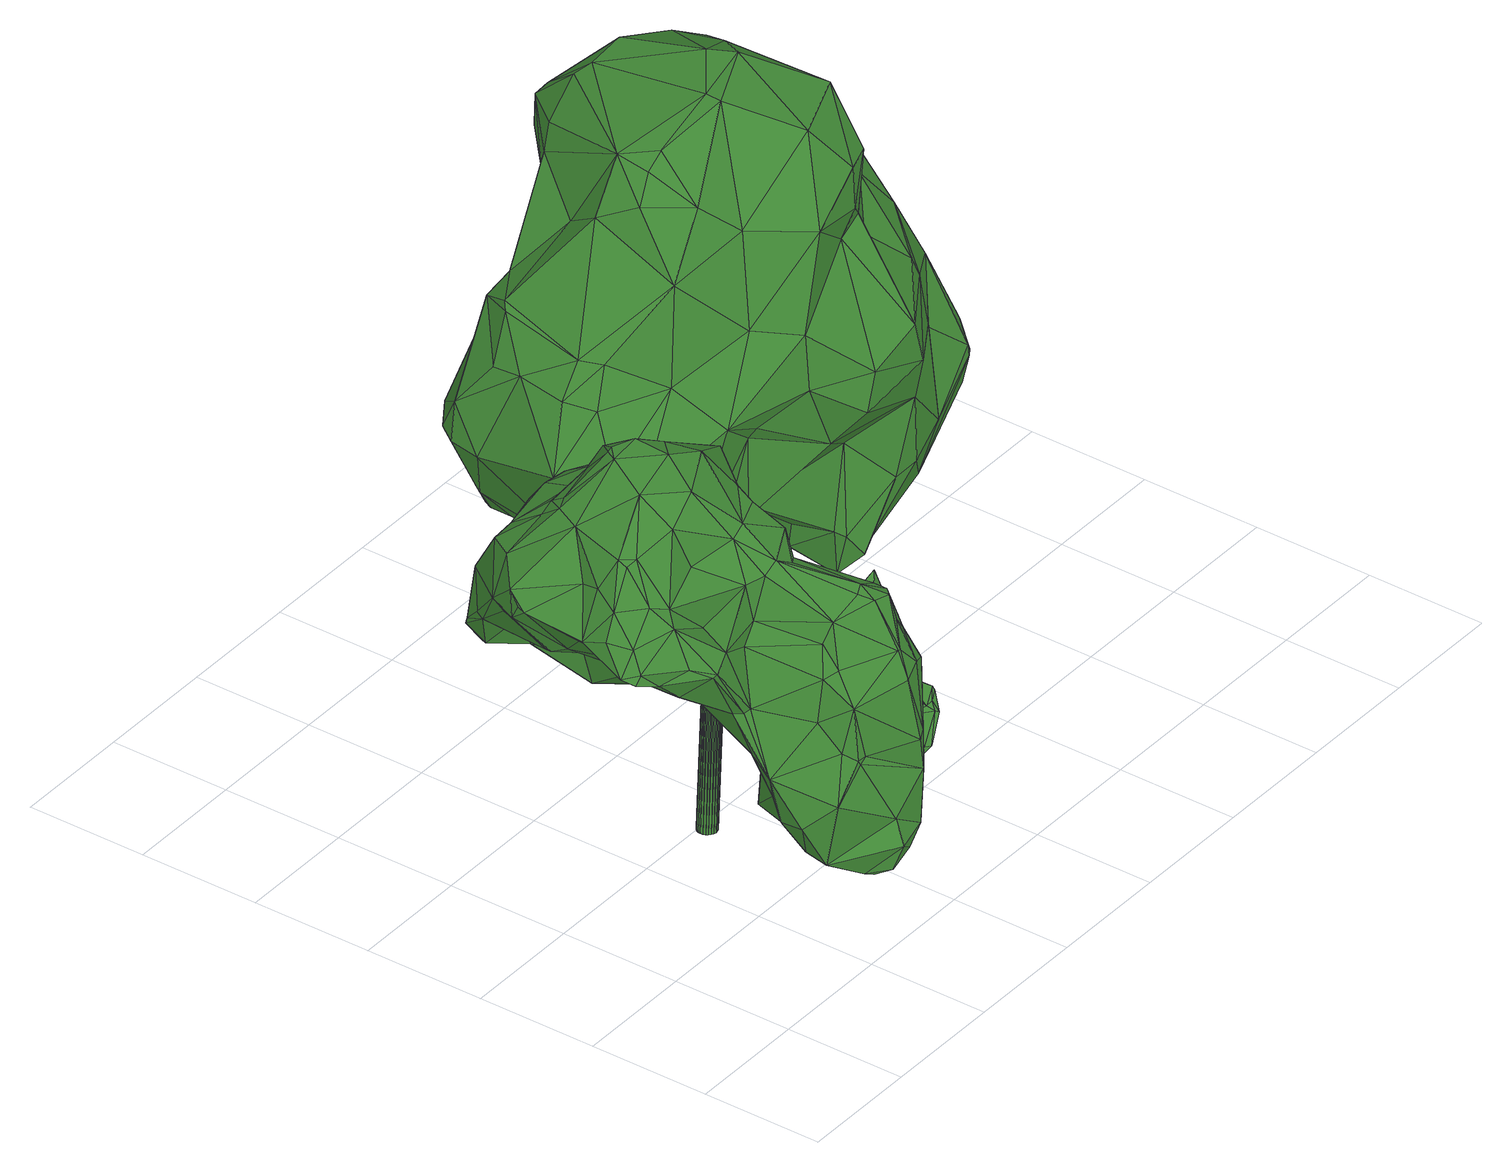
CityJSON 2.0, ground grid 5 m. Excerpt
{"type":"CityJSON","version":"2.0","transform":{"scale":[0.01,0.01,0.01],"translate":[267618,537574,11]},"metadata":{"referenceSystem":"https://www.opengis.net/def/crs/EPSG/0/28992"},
"CityObjects":{
"tree1":{"type":"SolitaryVegetationObject","attributes":{"gtid":200,"crown_width_m":13.16,"crown_median_z":21.89,"crown_r50_m":0.404,"crown_porosity":0.879,"trunk_H_m":8.97,"trunk_DBH_m":0.791,"trunk_radius_m":0.396,"trunk_base_height_m":12.92,"original_gtid":"200"},"geometry":[{"type":"Solid","lod":"3","boundaries":[[[[0,1,2]],[[3,4,5]],[[6,7,8]],[[9,10,2]],[[11,12,13]],[[14,15,16]],[[17,18,19]],[[20,10,9]],[[21,22,23]],[[24,25,26]],[[22,27,28]],[[29,30,31]],[[32,8,7]],[[33,34,9]],[[24,35,25]],[[9,2,1]],[[36,37,32]],[[38,39,40]],[[35,33,41]],[[42,40,43]],[[44,45,46]],[[47,48,49]],[[23,22,50]],[[19,51,52]],[[53,54,55]],[[56,57,58]],[[59,60,61]],[[33,35,24]],[[62,63,64]],[[43,40,39]],[[1,33,9]],[[41,33,1]],[[65,66,26]],[[67,68,69]],[[53,70,71]],[[53,71,72]],[[24,34,33]],[[73,74,75]],[[76,30,77]],[[78,79,80]],[[17,81,18]],[[42,82,40]],[[83,84,85]],[[9,34,20]],[[86,87,88]],[[89,20,90]],[[89,90,91]],[[92,93,94]],[[2,10,89]],[[61,95,59]],[[96,22,6]],[[76,97,98]],[[77,97,76]],[[99,100,12]],[[31,101,102]],[[103,96,104]],[[105,93,101]],[[90,106,107]],[[108,37,58]],[[91,107,109]],[[91,109,2]],[[20,89,10]],[[110,111,112]],[[113,114,81]],[[115,116,117]],[[118,119,70]],[[120,64,121]],[[122,123,16]],[[124,125,126]],[[110,127,111]],[[51,112,128]],[[129,62,130]],[[131,79,132]],[[133,134,135]],[[132,136,131]],[[19,72,137]],[[138,62,64]],[[139,46,87]],[[2,109,140]],[[141,26,142]],[[58,37,36]],[[143,37,108]],[[144,109,107]],[[108,58,57]],[[22,28,50]],[[34,66,38]],[[83,145,84]],[[2,140,0]],[[0,140,146]],[[147,148,149]],[[150,151,152]],[[35,84,145]],[[70,119,121]],[[26,145,153]],[[0,154,1]],[[137,72,155]],[[156,28,157]],[[158,159,104]],[[160,115,161]],[[160,125,115]],[[162,163,159]],[[162,159,164]],[[165,46,139]],[[89,91,2]],[[166,88,167]],[[154,0,168]],[[113,112,51]],[[21,23,144]],[[41,1,154]],[[144,23,109]],[[121,169,70]],[[28,170,50]],[[112,113,110]],[[7,22,21]],[[171,47,150]],[[140,23,50]],[[109,23,140]],[[28,172,170]],[[7,6,22]],[[19,52,72]],[[4,173,93]],[[174,146,175]],[[165,155,46]],[[176,177,178]],[[7,179,32]],[[101,93,180]],[[96,8,37]],[[6,8,96]],[[181,71,70]],[[29,31,182]],[[69,183,184]],[[136,167,185]],[[131,136,185]],[[184,183,119]],[[184,119,118]],[[186,99,187]],[[188,189,190]],[[191,102,192]],[[69,184,12]],[[99,12,184]],[[193,194,195]],[[72,54,53]],[[132,79,78]],[[18,81,114]],[[75,117,196]],[[196,73,75]],[[168,0,174]],[[81,127,110]],[[184,118,197]],[[113,18,114]],[[164,191,198]],[[146,174,0]],[[79,175,146]],[[199,128,111]],[[200,201,202]],[[120,203,204]],[[199,73,196]],[[205,172,78]],[[154,129,41]],[[206,178,204]],[[103,157,28]],[[207,74,134]],[[151,150,208]],[[208,150,209]],[[185,210,16]],[[211,210,185]],[[83,201,200]],[[150,49,209]],[[108,158,143]],[[133,212,134]],[[206,204,203]],[[150,207,213]],[[46,155,214]],[[46,214,44]],[[150,5,171]],[[92,171,5]],[[133,17,19]],[[133,215,212]],[[215,133,137]],[[19,137,133]],[[160,126,125]],[[143,104,96]],[[133,135,17]],[[120,138,64]],[[102,191,164]],[[81,110,113]],[[112,111,128]],[[17,135,134]],[[37,8,32]],[[208,216,171]],[[117,75,115]],[[103,104,159]],[[50,172,205]],[[56,58,36]],[[36,217,56]],[[75,74,207]],[[137,155,215]],[[80,205,78]],[[11,176,67]],[[11,67,12]],[[73,218,74]],[[19,18,51]],[[113,51,18]],[[186,128,199]],[[174,219,15]],[[220,221,200]],[[11,221,220]],[[222,223,224]],[[225,226,227]],[[43,95,228]],[[59,95,43]],[[229,141,230]],[[153,225,231]],[[37,143,96]],[[4,139,198]],[[216,221,11]],[[100,99,232]],[[186,232,99]],[[233,81,17]],[[126,160,152]],[[126,147,124]],[[231,225,227]],[[233,73,127]],[[233,127,81]],[[45,87,46]],[[199,127,73]],[[111,127,199]],[[163,157,159]],[[131,16,219]],[[57,158,108]],[[158,104,143]],[[101,188,190]],[[204,138,120]],[[122,16,210]],[[234,152,160]],[[116,125,209]],[[224,235,231]],[[222,124,147]],[[155,181,236]],[[75,161,115]],[[4,165,139]],[[225,237,226]],[[205,140,50]],[[235,147,149]],[[238,235,149]],[[238,94,239]],[[239,94,105]],[[189,240,230]],[[148,241,151]],[[64,169,121]],[[121,242,120]],[[243,29,244]],[[160,161,234]],[[43,228,42]],[[158,182,31]],[[158,31,164]],[[49,48,13]],[[30,95,77]],[[125,116,115]],[[154,245,129]],[[62,129,245]],[[56,217,243]],[[246,67,176]],[[238,247,235]],[[235,247,142]],[[150,152,207]],[[216,48,47]],[[72,71,155]],[[248,31,30]],[[122,236,123]],[[216,47,171]],[[249,86,166]],[[250,204,251]],[[204,178,251]],[[153,237,225]],[[136,252,167]],[[162,198,139]],[[162,139,87]],[[50,170,172]],[[190,189,239]],[[189,230,239]],[[41,84,35]],[[166,86,88]],[[205,80,140]],[[140,80,146]],[[122,214,236]],[[60,253,61]],[[76,61,253]],[[214,155,236]],[[254,181,70]],[[214,122,44]],[[134,212,213]],[[43,255,59]],[[90,20,256]],[[34,256,20]],[[147,241,148]],[[233,218,73]],[[233,17,218]],[[128,52,51]],[[197,52,128]],[[257,226,237]],[[79,146,80]],[[29,243,30]],[[224,223,235]],[[78,172,258]],[[152,151,241]],[[234,207,152]],[[259,242,183]],[[206,68,246]],[[204,62,138]],[[130,62,250]],[[131,219,79]],[[175,79,219]],[[259,203,242]],[[75,234,161]],[[213,207,134]],[[31,102,164]],[[132,78,136]],[[158,57,182]],[[216,124,222]],[[69,68,183]],[[24,66,34]],[[220,177,11]],[[239,247,238]],[[142,247,230]],[[230,247,239]],[[38,255,39]],[[66,255,38]],[[260,64,63]],[[260,63,261]],[[222,227,257]],[[245,63,62]],[[257,237,200]],[[128,186,187]],[[92,5,4]],[[182,57,244]],[[246,176,206]],[[206,176,178]],[[177,176,11]],[[193,195,117]],[[254,262,236]],[[123,236,262]],[[231,235,142]],[[74,263,134]],[[141,65,26]],[[26,66,24]],[[249,252,78]],[[129,130,85]],[[7,264,179]],[[129,85,84]],[[98,61,76]],[[243,244,56]],[[217,36,32]],[[14,123,261]],[[29,182,244]],[[244,57,56]],[[47,49,150]],[[258,156,249]],[[265,261,245]],[[265,245,168]],[[59,266,60]],[[120,242,203]],[[83,85,130]],[[126,241,147]],[[136,78,252]],[[166,252,249]],[[249,78,258]],[[156,86,249]],[[156,162,86]],[[202,251,267]],[[165,4,3]],[[44,122,210]],[[252,166,167]],[[116,49,193]],[[32,179,217]],[[41,129,84]],[[193,49,13]],[[268,254,169]],[[268,169,64]],[[83,130,201]],[[25,35,145]],[[26,25,145]],[[237,83,200]],[[237,145,83]],[[100,194,13]],[[269,217,179]],[[153,145,237]],[[142,26,153]],[[142,153,231]],[[254,236,181]],[[65,255,66]],[[70,169,254]],[[12,67,69]],[[193,117,116]],[[75,207,234]],[[213,5,150]],[[243,217,269]],[[193,13,194]],[[213,3,5]],[[268,262,254]],[[232,194,100]],[[164,159,158]],[[181,155,71]],[[70,55,118]],[[53,55,70]],[[250,251,130]],[[200,202,220]],[[255,266,59]],[[151,208,148]],[[91,90,107]],[[157,163,156]],[[216,11,48]],[[186,199,232]],[[77,98,97]],[[156,172,28]],[[255,65,266]],[[229,266,65]],[[171,148,208]],[[92,148,171]],[[82,106,256]],[[124,209,125]],[[209,124,216]],[[216,208,209]],[[264,269,179]],[[265,15,261]],[[14,261,15]],[[168,245,154]],[[258,172,156]],[[103,159,157]],[[162,156,163]],[[101,180,102]],[[152,241,126]],[[61,98,77]],[[95,61,77]],[[229,230,240]],[[269,228,95]],[[142,230,141]],[[105,101,190]],[[190,239,105]],[[3,212,165]],[[31,270,101]],[[271,189,188]],[[28,27,103]],[[96,103,27]],[[30,76,271]],[[264,42,228]],[[228,272,264]],[[209,49,116]],[[165,212,155]],[[155,212,215]],[[3,213,212]],[[118,55,197]],[[54,197,55]],[[128,187,197]],[[99,184,187]],[[197,187,184]],[[4,192,173]],[[191,4,198]],[[267,178,177]],[[227,224,231]],[[222,224,227]],[[200,221,257]],[[229,65,141]],[[271,273,248]],[[253,240,189]],[[21,274,7]],[[13,48,11]],[[101,270,188]],[[273,270,31]],[[273,188,270]],[[30,271,248]],[[42,264,274]],[[149,94,238]],[[202,201,251]],[[222,221,216]],[[257,221,222]],[[274,107,106]],[[274,106,82]],[[148,94,149]],[[30,269,95]],[[243,269,30]],[[107,274,144]],[[21,144,274]],[[272,269,264]],[[228,269,272]],[[67,246,68]],[[12,100,13]],[[42,274,82]],[[96,27,22]],[[195,194,232]],[[196,117,195]],[[196,195,199]],[[267,251,178]],[[201,130,251]],[[204,250,62]],[[4,191,192]],[[180,192,102]],[[180,173,192]],[[203,259,206]],[[268,260,262]],[[123,262,260]],[[64,260,268]],[[123,260,261]],[[40,256,38]],[[34,38,256]],[[134,263,17]],[[94,93,105]],[[7,274,264]],[[253,60,240]],[[266,240,60]],[[248,273,31]],[[188,273,271]],[[271,253,189]],[[271,76,253]],[[257,227,226]],[[82,256,40]],[[39,255,43]],[[17,263,218]],[[74,218,263]],[[229,240,266]],[[261,63,245]],[[148,92,94]],[[202,267,220]],[[220,267,177]],[[199,195,232]],[[86,162,87]],[[162,164,198]],[[68,206,259]],[[173,180,93]],[[168,15,265]],[[14,16,123]],[[174,15,168]],[[4,93,92]],[[174,175,219]],[[16,15,219]],[[183,68,259]],[[119,242,121]],[[119,183,242]],[[52,197,54]],[[52,54,72]],[[147,223,222]],[[235,223,147]],[[44,211,45]],[[167,88,211]],[[45,211,88]],[[87,45,88]],[[167,211,185]],[[185,16,131]],[[44,210,211]],[[90,256,106]],[[275,276,277]],[[275,277,278]],[[278,277,279]],[[278,279,280]],[[277,276,281]],[[277,281,279]],[[279,281,282]],[[279,282,280]],[[281,276,283]],[[281,283,282]],[[282,283,284]],[[282,284,280]],[[283,276,285]],[[283,285,284]],[[284,285,286]],[[284,286,280]],[[285,276,287]],[[285,287,286]],[[286,287,288]],[[286,288,280]],[[287,276,289]],[[287,289,288]],[[288,289,290]],[[288,290,280]],[[289,276,291]],[[289,291,290]],[[290,291,292]],[[290,292,280]],[[291,276,293]],[[291,293,292]],[[292,293,294]],[[292,294,280]],[[293,276,295]],[[293,295,294]],[[294,295,296]],[[294,296,280]],[[295,276,297]],[[295,297,296]],[[296,297,298]],[[296,298,280]],[[297,276,299]],[[297,299,298]],[[298,299,300]],[[298,300,280]],[[299,276,301]],[[299,301,300]],[[300,301,302]],[[300,302,280]],[[301,276,303]],[[301,303,302]],[[302,303,304]],[[302,304,280]],[[303,276,305]],[[303,305,304]],[[304,305,306]],[[304,306,280]],[[305,276,307]],[[305,307,306]],[[306,307,308]],[[306,308,280]],[[307,276,309]],[[307,309,308]],[[308,309,310]],[[308,310,280]],[[309,276,311]],[[309,311,310]],[[310,311,312]],[[310,312,280]],[[311,276,313]],[[311,313,312]],[[312,313,314]],[[312,314,280]],[[313,276,315]],[[313,315,314]],[[314,315,316]],[[314,316,280]],[[315,276,317]],[[315,317,316]],[[316,317,318]],[[316,318,280]],[[317,276,319]],[[317,319,318]],[[318,319,320]],[[318,320,280]],[[319,276,321]],[[319,321,320]],[[320,321,322]],[[320,322,280]],[[321,276,323]],[[321,323,322]],[[322,323,324]],[[322,324,280]],[[323,276,275]],[[323,275,324]],[[324,275,278]],[[324,278,280]]]]}]},
"tree2":{"type":"SolitaryVegetationObject","attributes":{"gtid":430,"crown_width_m":6.05,"crown_median_z":15.84,"crown_r50_m":0.292,"crown_porosity":0.913,"trunk_H_m":3.84,"trunk_DBH_m":0.186,"trunk_radius_m":0.0929,"trunk_base_height_m":12,"original_gtid":"431"},"geometry":[{"type":"Solid","lod":"3","boundaries":[[[[325,326,327]],[[328,329,330]],[[331,332,333]],[[334,335,336]],[[337,338,339]],[[340,341,342]],[[343,344,345]],[[346,347,348]],[[349,339,350]],[[349,351,339]],[[352,353,354]],[[355,353,352]],[[356,357,358]],[[358,357,359]],[[327,360,361]],[[359,355,362]],[[352,362,355]],[[363,364,365]],[[349,366,365]],[[367,365,366]],[[354,353,340]],[[368,369,338]],[[325,327,361]],[[325,361,343]],[[359,362,370]],[[371,368,338]],[[372,373,374]],[[375,376,332]],[[371,338,337]],[[374,373,377]],[[370,378,358]],[[332,376,379]],[[333,377,380]],[[358,359,370]],[[344,343,361]],[[375,381,382]],[[383,384,363]],[[385,386,387]],[[388,389,326]],[[332,331,381]],[[332,381,375]],[[390,391,392]],[[393,394,395]],[[393,396,394]],[[397,378,370]],[[398,395,394]],[[399,400,401]],[[402,401,400]],[[403,404,405]],[[406,407,382]],[[408,409,410]],[[411,412,413]],[[411,413,401]],[[414,415,416]],[[337,416,415]],[[417,398,399]],[[380,418,419]],[[382,381,406]],[[331,406,381]],[[396,420,421]],[[422,389,423]],[[358,378,397]],[[414,416,424]],[[392,425,414]],[[426,427,428]],[[331,333,419]],[[362,397,370]],[[429,430,431]],[[432,433,434]],[[394,435,398]],[[436,397,362]],[[357,341,355]],[[338,369,437]],[[438,394,439]],[[435,434,440]],[[344,361,427]],[[415,414,387]],[[414,390,392]],[[441,407,412]],[[442,439,394]],[[443,444,329]],[[439,409,438]],[[445,446,447]],[[394,396,442]],[[448,442,396]],[[416,404,424]],[[436,449,450]],[[432,451,452]],[[355,341,353]],[[449,384,453]],[[374,335,428]],[[454,455,341]],[[415,456,371]],[[337,415,371]],[[336,457,334]],[[451,458,452]],[[412,459,441]],[[449,363,384]],[[361,360,391]],[[460,461,462]],[[438,434,394]],[[400,463,402]],[[422,464,402]],[[392,391,360]],[[339,338,437]],[[368,371,447]],[[388,326,325]],[[359,357,355]],[[465,424,403]],[[466,437,369]],[[383,367,467]],[[366,467,367]],[[407,468,469]],[[407,469,412]],[[468,470,429]],[[454,357,356]],[[341,357,454]],[[356,471,454]],[[349,472,351]],[[352,449,362]],[[383,473,384]],[[474,384,473]],[[473,475,347]],[[466,350,437]],[[350,339,437]],[[374,428,372]],[[426,345,427]],[[418,348,419]],[[406,419,348]],[[476,426,335]],[[477,375,382]],[[478,455,329]],[[478,329,328]],[[479,368,446]],[[447,446,368]],[[343,345,426]],[[408,445,409]],[[409,480,481]],[[330,329,482]],[[465,403,405]],[[452,458,327]],[[435,440,483]],[[332,336,377]],[[333,332,377]],[[377,336,374]],[[337,351,416]],[[366,421,467]],[[420,467,421]],[[440,434,433]],[[347,484,485]],[[486,487,441]],[[448,396,488]],[[489,475,420]],[[349,340,472]],[[394,434,435]],[[466,488,366]],[[339,351,337]],[[372,462,461]],[[372,461,482]],[[490,406,348]],[[398,417,395]],[[489,491,484]],[[492,493,390]],[[474,473,347]],[[350,466,366]],[[425,392,494]],[[372,428,495]],[[427,495,428]],[[351,472,416]],[[389,440,496]],[[423,389,497]],[[439,410,409]],[[377,373,380]],[[439,442,410]],[[448,410,442]],[[380,419,333]],[[328,461,460]],[[328,330,461]],[[343,388,325]],[[376,498,379]],[[450,453,499]],[[436,362,449]],[[496,440,433]],[[496,433,452]],[[452,433,432]],[[420,473,383]],[[393,420,396]],[[489,420,393]],[[443,453,346]],[[495,390,493]],[[500,495,493]],[[471,397,450]],[[491,429,470]],[[484,491,470]],[[489,393,395]],[[327,326,452]],[[360,327,458]],[[380,373,482]],[[368,479,369]],[[501,386,502]],[[340,353,341]],[[405,462,465]],[[463,483,402]],[[334,379,498]],[[403,424,404]],[[424,465,492]],[[424,492,414]],[[482,503,380]],[[329,503,482]],[[329,444,503]],[[361,391,427]],[[427,391,495]],[[390,495,391]],[[408,446,445]],[[438,481,432]],[[443,499,453]],[[405,342,328]],[[478,342,455]],[[328,342,478]],[[480,409,445]],[[432,481,451]],[[502,481,480]],[[451,481,502]],[[409,481,438]],[[383,467,420]],[[405,460,462]],[[385,502,386]],[[479,446,408]],[[367,383,365]],[[363,365,383]],[[451,502,458]],[[387,414,425]],[[504,386,501]],[[331,419,406]],[[411,459,412]],[[401,464,411]],[[459,411,464]],[[402,464,401]],[[389,496,326]],[[452,326,496]],[[436,450,397]],[[500,372,495]],[[405,328,460]],[[400,399,463]],[[334,457,379]],[[505,395,417]],[[388,476,497]],[[388,343,476]],[[504,480,445]],[[506,342,404]],[[342,405,404]],[[455,342,341]],[[470,485,484]],[[380,444,418]],[[503,444,380]],[[477,382,487]],[[346,453,384]],[[438,432,434]],[[441,487,407]],[[382,407,487]],[[418,444,348]],[[491,430,429]],[[500,493,462]],[[507,423,497]],[[500,462,372]],[[507,497,498]],[[360,494,392]],[[458,494,360]],[[458,502,494]],[[385,494,502]],[[425,494,385]],[[490,348,485]],[[347,485,348]],[[490,470,406]],[[490,485,470]],[[369,488,466]],[[369,479,488]],[[448,488,479]],[[470,468,406]],[[407,406,468]],[[410,448,479]],[[410,479,408]],[[348,508,346]],[[444,508,348]],[[346,508,443]],[[444,443,508]],[[431,430,505]],[[505,430,395]],[[455,454,499]],[[455,499,329]],[[443,329,499]],[[477,487,486]],[[330,482,461]],[[415,387,456]],[[463,399,483]],[[420,475,473]],[[484,475,489]],[[447,371,456]],[[425,385,387]],[[349,350,366]],[[389,509,440]],[[422,509,389]],[[435,483,398]],[[399,398,483]],[[397,471,356]],[[356,358,397]],[[483,440,509]],[[483,509,402]],[[422,402,509]],[[449,453,450]],[[471,450,499]],[[471,499,454]],[[506,472,342]],[[340,342,472]],[[404,416,472]],[[506,404,472]],[[349,365,364]],[[340,349,364]],[[340,364,354]],[[459,464,510]],[[422,510,464]],[[459,510,441]],[[486,441,510]],[[474,346,384]],[[399,511,417]],[[401,511,399]],[[474,347,346]],[[476,343,426]],[[417,511,505]],[[429,505,511]],[[429,431,505]],[[447,456,445]],[[395,430,489]],[[445,456,504]],[[510,507,486]],[[510,422,507]],[[423,507,422]],[[486,507,375]],[[375,507,376]],[[336,335,374]],[[498,376,507]],[[352,363,449]],[[427,345,344]],[[347,475,484]],[[476,335,334]],[[335,426,428]],[[468,429,469]],[[413,412,469]],[[429,511,469]],[[401,469,511]],[[413,469,401]],[[465,493,492]],[[462,493,465]],[[390,414,492]],[[388,497,389]],[[334,497,476]],[[498,497,334]],[[372,482,373]],[[489,430,491]],[[488,396,421]],[[488,421,366]],[[332,457,336]],[[379,457,332]],[[501,502,480]],[[480,504,501]],[[456,386,504]],[[456,387,386]],[[477,486,375]],[[363,352,364]],[[354,364,352]],[[512,513,514]],[[512,514,515]],[[515,514,516]],[[515,516,517]],[[514,513,518]],[[514,518,516]],[[516,518,519]],[[516,519,517]],[[518,513,520]],[[518,520,519]],[[519,520,521]],[[519,521,517]],[[520,513,522]],[[520,522,521]],[[521,522,523]],[[521,523,517]],[[522,513,524]],[[522,524,523]],[[523,524,525]],[[523,525,517]],[[524,513,526]],[[524,526,525]],[[525,526,527]],[[525,527,517]],[[526,513,528]],[[526,528,527]],[[527,528,529]],[[527,529,517]],[[528,513,530]],[[528,530,529]],[[529,530,531]],[[529,531,517]],[[530,513,532]],[[530,532,531]],[[531,532,533]],[[531,533,517]],[[532,513,534]],[[532,534,533]],[[533,534,535]],[[533,535,517]],[[534,513,536]],[[534,536,535]],[[535,536,537]],[[535,537,517]],[[536,513,538]],[[536,538,537]],[[537,538,539]],[[537,539,517]],[[538,513,540]],[[538,540,539]],[[539,540,541]],[[539,541,517]],[[540,513,542]],[[540,542,541]],[[541,542,543]],[[541,543,517]],[[542,513,544]],[[542,544,543]],[[543,544,545]],[[543,545,517]],[[544,513,546]],[[544,546,545]],[[545,546,547]],[[545,547,517]],[[546,513,548]],[[546,548,547]],[[547,548,549]],[[547,549,517]],[[548,513,550]],[[548,550,549]],[[549,550,551]],[[549,551,517]],[[550,513,552]],[[550,552,551]],[[551,552,553]],[[551,553,517]],[[552,513,554]],[[552,554,553]],[[553,554,555]],[[553,555,517]],[[554,513,556]],[[554,556,555]],[[555,556,557]],[[555,557,517]],[[556,513,558]],[[556,558,557]],[[557,558,559]],[[557,559,517]],[[558,513,560]],[[558,560,559]],[[559,560,561]],[[559,561,517]],[[560,513,512]],[[560,512,561]],[[561,512,515]],[[561,515,517]]]]}]},
"tree3":{"type":"SolitaryVegetationObject","attributes":{"gtid":50,"crown_width_m":20.73,"crown_median_z":22.06,"crown_r50_m":0.514,"crown_porosity":0.855,"trunk_H_m":9.15,"trunk_DBH_m":1.32,"trunk_radius_m":0.661,"trunk_base_height_m":12.91,"original_gtid":"50"},"geometry":[{"type":"Solid","lod":"3","boundaries":[[[[562,563,564]],[[565,566,567]],[[568,569,570]],[[571,572,573]],[[574,575,576]],[[577,578,579]],[[580,581,582]],[[583,584,585]],[[586,587,580]],[[588,589,590]],[[574,576,591]],[[592,593,594]],[[595,562,594]],[[596,597,598]],[[569,599,565]],[[595,594,600]],[[601,602,603]],[[604,592,605]],[[605,592,606]],[[607,563,562]],[[608,609,610]],[[611,612,590]],[[613,614,615]],[[616,617,618]],[[619,620,621]],[[622,623,624]],[[623,625,624]],[[626,627,628]],[[629,627,626]],[[616,618,630]],[[631,632,633]],[[580,587,581]],[[596,573,597]],[[634,635,636]],[[634,637,635]],[[598,597,638]],[[639,640,641]],[[572,642,573]],[[643,644,645]],[[643,645,646]],[[647,648,649]],[[650,648,647]],[[651,652,648]],[[653,607,654]],[[565,599,566]],[[655,656,657]],[[595,658,625]],[[659,660,661]],[[600,584,662]],[[663,664,665]],[[666,667,668]],[[669,667,666]],[[606,592,594]],[[625,658,624]],[[670,671,672]],[[673,674,675]],[[675,674,613]],[[676,677,678]],[[631,679,680]],[[574,681,682]],[[683,562,595]],[[684,619,685]],[[607,683,686]],[[582,687,580]],[[688,687,689]],[[598,576,596]],[[690,596,576]],[[691,569,568]],[[591,681,574]],[[589,692,590]],[[670,672,575]],[[693,694,695]],[[562,606,594]],[[679,696,697]],[[681,591,698]],[[699,700,687]],[[700,664,687]],[[591,576,598]],[[570,692,568]],[[562,564,606]],[[575,672,701]],[[692,691,568]],[[601,639,566]],[[605,606,564]],[[702,675,615]],[[702,615,688]],[[703,612,611]],[[704,567,639]],[[705,682,706]],[[575,669,670]],[[707,660,659]],[[623,622,646]],[[708,623,646]],[[701,709,690]],[[608,708,646]],[[710,711,610]],[[633,712,640]],[[709,701,578]],[[713,714,715]],[[716,706,698]],[[600,594,717]],[[623,708,710]],[[718,647,719]],[[569,565,570]],[[720,599,569]],[[601,599,720]],[[566,599,601]],[[720,721,657]],[[722,673,675]],[[723,570,724]],[[638,725,604]],[[585,726,727]],[[728,729,730]],[[728,731,729]],[[603,602,657]],[[685,619,621]],[[732,733,734]],[[628,694,735]],[[628,735,626]],[[562,683,607]],[[657,602,720]],[[736,737,634]],[[616,738,739]],[[565,704,724]],[[565,724,570]],[[622,624,600]],[[662,622,600]],[[732,636,740]],[[573,596,741]],[[685,742,682]],[[573,741,571]],[[690,741,596]],[[584,600,717]],[[701,690,575]],[[576,575,690]],[[705,706,716]],[[597,573,743]],[[673,716,674]],[[650,744,651]],[[740,745,746]],[[747,748,749]],[[749,748,750]],[[604,751,638]],[[698,752,716]],[[672,671,701]],[[690,709,741]],[[645,644,635]],[[725,743,573]],[[753,572,571]],[[754,615,755]],[[615,756,755]],[[722,702,707]],[[757,634,758]],[[759,758,634]],[[579,578,760]],[[638,743,725]],[[727,583,585]],[[638,597,743]],[[752,674,716]],[[651,744,761]],[[707,659,762]],[[688,763,702]],[[728,730,764]],[[761,652,651]],[[765,766,607]],[[670,731,671]],[[601,720,602]],[[767,588,768]],[[769,770,771]],[[581,770,769]],[[659,661,769]],[[771,770,587]],[[581,587,770]],[[582,769,661]],[[582,581,769]],[[691,721,569]],[[757,772,637]],[[566,639,567]],[[617,652,618]],[[655,691,656]],[[759,773,758]],[[739,640,616]],[[640,617,616]],[[565,567,704]],[[656,648,603]],[[731,668,729]],[[774,633,739]],[[657,721,655]],[[655,721,691]],[[569,721,720]],[[710,708,711]],[[608,711,708]],[[711,608,610]],[[775,656,691]],[[595,625,683]],[[631,677,676]],[[678,677,611]],[[570,776,692]],[[590,692,776]],[[754,688,615]],[[753,748,747]],[[777,696,778]],[[660,689,661]],[[661,689,582]],[[644,779,636]],[[665,693,780]],[[564,766,605]],[[781,762,782]],[[683,609,714]],[[783,684,685]],[[621,667,685]],[[784,737,764]],[[784,773,785]],[[784,785,737]],[[604,786,751]],[[710,625,623]],[[610,625,710]],[[683,625,610]],[[624,658,600]],[[595,600,658]],[[741,709,787]],[[741,787,571]],[[571,787,753]],[[788,695,789]],[[788,789,757]],[[627,789,628]],[[592,585,593]],[[717,594,593]],[[584,717,593]],[[584,593,585]],[[714,686,683]],[[742,667,669]],[[686,654,607]],[[591,751,698]],[[620,790,729]],[[668,620,729]],[[689,687,582]],[[611,590,678]],[[729,790,778]],[[586,744,587]],[[714,609,715]],[[759,634,773]],[[754,687,688]],[[740,779,643]],[[639,641,704]],[[688,689,660]],[[791,699,792]],[[792,699,793]],[[791,700,699]],[[675,702,722]],[[714,713,794]],[[753,787,578]],[[692,795,796]],[[692,796,691]],[[626,614,797]],[[797,614,798]],[[718,769,771]],[[773,634,785]],[[589,795,692]],[[588,612,703]],[[701,760,578]],[[703,768,588]],[[799,800,801]],[[588,590,612]],[[660,763,688]],[[644,643,779]],[[615,614,756]],[[610,609,683]],[[799,680,800]],[[573,642,727]],[[646,645,608]],[[801,768,703]],[[802,794,629]],[[719,801,800]],[[719,800,718]],[[800,803,718]],[[762,697,782]],[[754,804,687]],[[755,804,754]],[[755,793,804]],[[737,728,764]],[[588,795,589]],[[628,695,694]],[[694,664,700]],[[724,641,723]],[[645,772,608]],[[707,781,619]],[[645,635,637]],[[693,788,805]],[[579,728,806]],[[579,806,577]],[[783,673,684]],[[670,668,731]],[[782,777,790]],[[757,758,788]],[[750,577,733]],[[693,695,788]],[[807,738,808]],[[734,737,736]],[[665,664,693]],[[604,726,592]],[[747,749,809]],[[640,639,810]],[[577,748,753]],[[756,614,626]],[[592,726,585]],[[750,748,577]],[[636,635,644]],[[634,636,736]],[[654,802,653]],[[765,811,812]],[[703,611,799]],[[616,630,738]],[[799,801,703]],[[737,785,634]],[[792,694,791]],[[620,668,667]],[[620,667,621]],[[707,763,660]],[[702,763,707]],[[686,794,654]],[[654,794,802]],[[765,786,766]],[[653,765,607]],[[775,649,648]],[[663,665,813]],[[718,814,769]],[[659,769,814]],[[659,814,762]],[[728,737,734]],[[618,808,630]],[[761,808,618]],[[647,771,650]],[[718,771,647]],[[753,642,572]],[[747,642,753]],[[712,641,640]],[[767,719,815]],[[603,657,656]],[[776,816,590]],[[694,792,735]],[[619,790,620]],[[781,790,619]],[[778,790,777]],[[784,679,774]],[[774,773,784]],[[815,817,767]],[[818,730,729]],[[818,729,778]],[[774,631,633]],[[771,587,650]],[[618,652,761]],[[694,700,791]],[[753,578,577]],[[749,732,809]],[[714,794,686]],[[676,678,816]],[[784,764,818]],[[622,819,646]],[[782,697,696]],[[767,768,719]],[[801,719,768]],[[820,780,693]],[[798,614,811]],[[774,679,631]],[[774,739,738]],[[727,642,583]],[[747,583,642]],[[784,818,679]],[[630,808,738]],[[709,578,787]],[[696,679,778]],[[778,679,818]],[[611,680,799]],[[815,647,649]],[[821,813,665]],[[723,776,570]],[[820,693,805]],[[681,706,682]],[[782,696,777]],[[691,796,775]],[[775,796,649]],[[805,788,758]],[[757,637,634]],[[732,734,636]],[[820,822,780]],[[725,726,604]],[[693,664,694]],[[794,713,629]],[[629,713,627]],[[588,767,817]],[[605,766,604]],[[726,573,727]],[[745,662,809]],[[812,811,614]],[[812,614,613]],[[740,819,622]],[[643,819,740]],[[698,706,681]],[[783,705,673]],[[705,716,673]],[[798,802,797]],[[802,629,797]],[[636,734,736]],[[697,803,800]],[[814,803,697]],[[740,636,779]],[[781,782,790]],[[722,684,673]],[[752,786,765]],[[698,786,752]],[[808,761,821]],[[664,663,687]],[[695,628,789]],[[731,728,579]],[[671,731,760]],[[619,684,722]],[[619,722,707]],[[761,744,821]],[[762,781,707]],[[723,641,712]],[[723,712,776]],[[807,822,820]],[[808,822,807]],[[798,811,765]],[[698,751,786]],[[704,641,724]],[[818,764,730]],[[762,814,697]],[[697,680,679]],[[747,809,583]],[[687,804,699]],[[793,699,804]],[[611,677,680]],[[631,680,677]],[[815,719,647]],[[774,738,773]],[[609,608,772]],[[665,780,821]],[[573,726,725]],[[674,812,613]],[[588,817,795]],[[613,615,675]],[[821,586,813]],[[622,745,740]],[[662,745,622]],[[697,800,680]],[[563,766,564]],[[798,765,653]],[[653,802,798]],[[563,607,766]],[[601,810,639]],[[669,666,668]],[[713,715,627]],[[678,590,816]],[[579,760,731]],[[701,671,760]],[[734,806,728]],[[643,646,819]],[[752,765,812]],[[752,812,674]],[[749,750,732]],[[750,733,732]],[[757,789,823]],[[734,733,806]],[[577,806,733]],[[813,586,663]],[[687,663,586]],[[687,586,580]],[[718,803,814]],[[797,629,626]],[[604,766,786]],[[712,816,776]],[[735,824,756]],[[756,824,755]],[[637,772,645]],[[822,808,821]],[[668,670,669]],[[575,574,669]],[[705,783,685]],[[705,685,682]],[[586,821,744]],[[584,583,809]],[[584,809,662]],[[735,756,626]],[[735,792,824]],[[793,824,792]],[[755,824,793]],[[650,587,744]],[[742,669,574]],[[682,742,574]],[[638,751,598]],[[598,751,591]],[[627,715,823]],[[775,648,656]],[[650,651,648]],[[633,640,739]],[[712,676,816]],[[789,627,823]],[[822,821,780]],[[805,758,738]],[[773,738,758]],[[807,820,738]],[[738,820,805]],[[712,633,632]],[[712,632,676]],[[631,676,632]],[[685,667,742]],[[732,740,746]],[[823,715,757]],[[603,648,810]],[[603,810,601]],[[640,810,617]],[[617,810,652]],[[652,810,648]],[[746,809,732]],[[746,745,809]],[[609,772,715]],[[715,772,757]],[[649,817,815]],[[795,817,796]],[[796,817,649]],[[825,826,827]],[[825,827,828]],[[828,827,829]],[[828,829,830]],[[827,826,831]],[[827,831,829]],[[829,831,832]],[[829,832,830]],[[831,826,833]],[[831,833,832]],[[832,833,834]],[[832,834,830]],[[833,826,835]],[[833,835,834]],[[834,835,836]],[[834,836,830]],[[835,826,837]],[[835,837,836]],[[836,837,838]],[[836,838,830]],[[837,826,839]],[[837,839,838]],[[838,839,840]],[[838,840,830]],[[839,826,841]],[[839,841,840]],[[840,841,842]],[[840,842,830]],[[841,826,843]],[[841,843,842]],[[842,843,844]],[[842,844,830]],[[843,826,845]],[[843,845,844]],[[844,845,846]],[[844,846,830]],[[845,826,847]],[[845,847,846]],[[846,847,848]],[[846,848,830]],[[847,826,849]],[[847,849,848]],[[848,849,850]],[[848,850,830]],[[849,826,851]],[[849,851,850]],[[850,851,852]],[[850,852,830]],[[851,826,853]],[[851,853,852]],[[852,853,854]],[[852,854,830]],[[853,826,855]],[[853,855,854]],[[854,855,856]],[[854,856,830]],[[855,826,857]],[[855,857,856]],[[856,857,858]],[[856,858,830]],[[857,826,859]],[[857,859,858]],[[858,859,860]],[[858,860,830]],[[859,826,861]],[[859,861,860]],[[860,861,862]],[[860,862,830]],[[861,826,863]],[[861,863,862]],[[862,863,864]],[[862,864,830]],[[863,826,865]],[[863,865,864]],[[864,865,866]],[[864,866,830]],[[865,826,867]],[[865,867,866]],[[866,867,868]],[[866,868,830]],[[867,826,869]],[[867,869,868]],[[868,869,870]],[[868,870,830]],[[869,826,871]],[[869,871,870]],[[870,871,872]],[[870,872,830]],[[871,826,873]],[[871,873,872]],[[872,873,874]],[[872,874,830]],[[873,826,825]],[[873,825,874]],[[874,825,828]],[[874,828,830]]]]}]}
},
"vertices":[
[500,1028,1724],[709,1057,1772],[546,1176,1794],[759,671,661],[708,841,830],[795,683,661],[250,1567,1130],[362,1658,1229],[291,1642,1048],[681,1183,1804],[596,1225,1799],[1117,550,943],[1149,309,827],[1146,488,711],[504,750,1258],[371,801,1393],[319,741,1359],[745,430,279],[730,199,283],[604,274,361],[654,1304,1739],[286,1515,1457],[161,1431,1298],[218,1411,1469],[1018,1251,1561],[1065,1179,1536],[1056,1248,1388],[142,1368,1278],[111,1311,1292],[579,1552,937],[663,1498,1144],[536,1367,921],[403,1680,1116],[795,1137,1747],[751,1318,1687],[1077,1097,1582],[397,1682,1011],[296,1652,1019],[785,1422,1543],[764,1520,1474],[711,1517,1505],[848,1009,1728],[619,1608,1398],[757,1566,1421],[353,594,1187],[299,702,1089],[486,604,952],[1038,553,699],[1075,538,697],[1053,563,620],[105,1312,1416],[801,75,415],[827,130,497],[716,218,776],[731,217,755],[755,212,777],[491,1637,919],[481,1640,913],[402,1675,952],[919,1552,1247],[936,1543,1214],[928,1568,1204],[798,643,1431],[730,640,1403],[797,388,1266],[1004,1291,1404],[1003,1271,1541],[1091,377,977],[1054,269,1152],[1074,202,1035],[725,241,988],[678,259,813],[602,222,634],[1134,462,205],[941,576,273],[1080,650,286],[896,1648,991],[896,1653,992],[125,1008,1303],[191,916,1432],[232,1017,1470],[765,196,266],[618,1536,1499],[985,799,1388],[937,916,1565],[925,840,1532],[268,929,1173],[304,714,1082],[203,780,1168],[573,1223,1790],[602,1338,1656],[422,1309,1638],[878,958,785],[781,1062,825],[907,1037,858],[722,1570,1253],[240,1534,1118],[897,1652,988],[901,1653,991],[1033,169,718],[1102,298,685],[715,1178,849],[599,1149,818],[234,1249,1107],[378,1471,1074],[854,1112,942],[598,1406,1550],[421,1361,1606],[374,1638,909],[374,1291,1627],[957,204,302],[975,203,312],[874,105,359],[784,112,309],[757,177,274],[1092,688,318],[1088,636,435],[1179,540,278],[931,97,801],[912,140,1051],[930,302,1324],[919,189,1156],[367,584,1198],[464,617,1226],[1218,861,662],[1190,859,506],[1173,927,546],[938,231,291],[965,124,406],[790,786,1536],[959,720,1448],[163,810,1327],[126,901,1343],[607,369,378],[754,569,329],[725,443,298],[92,813,1236],[531,329,534],[906,360,1339],[503,789,940],[338,1195,1609],[957,1213,1275],[1093,1143,1085],[340,1595,930],[380,1374,1564],[1010,1086,1328],[296,974,1580],[1129,991,771],[1025,962,774],[1107,998,791],[1002,689,530],[1141,850,561],[1061,879,395],[1108,1032,1180],[652,913,1703],[507,457,712],[243,1159,1143],[233,1228,1108],[444,1471,919],[466,1253,959],[1065,880,392],[1040,866,313],[392,964,1036],[401,1102,1115],[468,1216,839],[584,592,727],[191,834,1185],[122,768,1210],[526,901,1613],[748,328,1106],[100,1276,1357],[859,693,737],[102,1248,1343],[709,1075,824],[348,930,1570],[302,941,1557],[1063,462,1144],[1060,465,1145],[1025,376,1315],[412,1671,1130],[684,1135,826],[667,360,911],[535,1525,927],[1004,170,1069],[984,126,801],[150,767,1240],[996,229,514],[967,113,655],[850,1316,972],[902,1326,979],[875,1322,956],[576,1092,825],[624,1093,816],[1153,440,556],[1136,386,567],[1106,383,408],[1154,466,208],[952,101,660],[501,940,938],[1096,240,370],[1045,820,1195],[983,721,1360],[890,669,1235],[1005,293,1311],[945,375,1356],[251,1099,1446],[1040,329,1302],[883,696,316],[1097,887,767],[1164,820,578],[302,662,1222],[214,730,1173],[637,539,532],[728,670,392],[508,573,955],[549,437,511],[1109,813,861],[470,1638,1042],[874,423,268],[299,837,1422],[956,641,956],[1079,857,1053],[1113,855,889],[1110,996,795],[1158,1017,1060],[1172,949,1173],[1171,913,1138],[1232,979,1110],[654,1608,1377],[855,1401,1237],[960,1261,1017],[1239,1027,1092],[1084,286,483],[882,392,273],[1035,868,312],[1115,1202,921],[535,561,963],[1152,920,1190],[1081,1224,926],[988,1287,960],[922,1514,1208],[1150,904,561],[930,189,1156],[536,1587,972],[558,1579,932],[726,780,1507],[1058,326,1171],[1084,1225,931],[644,1469,1155],[226,949,1201],[891,640,1370],[938,669,1354],[104,816,1226],[918,1514,1206],[703,364,1079],[803,1430,1465],[703,1410,1575],[1150,889,1133],[146,1037,1282],[1015,269,1212],[663,643,1243],[647,667,1396],[601,639,1166],[802,497,294],[411,1604,1247],[566,848,1447],[919,1510,1223],[901,538,1217],[756,404,1186],[533,1548,1122],[622,1145,1056],[715,1443,1173],[456,1538,1232],[722,1270,1178],[376,1508,1474],[765,894,191],[725,895,192],[763,904,191],[784,873,1088],[783,883,1089],[744,874,1089],[760,914,192],[779,893,1089],[754,922,192],[773,901,1089],[746,929,192],[765,908,1090],[736,933,193],[755,912,1090],[726,935,193],[745,914,1090],[716,933,193],[735,912,1090],[706,930,193],[725,909,1090],[698,924,193],[717,903,1090],[691,916,193],[710,895,1090],[687,906,193],[706,885,1090],[685,896,193],[705,875,1090],[687,886,193],[706,865,1090],[690,876,192],[709,855,1090],[696,868,192],[715,847,1089],[704,861,192],[724,840,1089],[714,857,191],[733,836,1089],[724,855,191],[743,834,1088],[734,857,191],[753,836,1088],[744,860,191],[763,839,1088],[752,866,191],[771,845,1088],[759,874,191],[778,853,1088],[763,884,191],[782,863,1088],
[1237,747,281],[1290,724,250],[1218,684,249],[1233,646,627],[1334,738,687],[1282,731,590],[1386,1051,492],[1318,1024,469],[1336,1037,605],[1237,950,304],[1225,890,371],[1262,957,457],[1287,411,573],[1357,348,578],[1347,379,593],[1343,515,755],[1263,627,826],[1299,646,754],[1113,825,278],[1067,852,358],[1070,853,357],[1453,817,747],[1512,780,627],[1480,899,678],[1376,500,660],[1411,402,633],[1352,507,640],[1425,564,874],[1377,575,811],[1398,512,788],[1351,601,920],[1297,673,968],[1291,632,943],[1348,655,1021],[1353,619,989],[1155,655,287],[1102,722,306],[1441,631,914],[1430,588,780],[1399,513,786],[1396,563,754],[1399,528,630],[1386,601,694],[1300,322,468],[1369,338,571],[1398,650,1044],[1280,338,467],[1168,790,553],[1262,852,582],[1233,901,494],[1409,1042,340],[1345,1031,323],[1280,952,582],[1381,667,1012],[1306,1017,314],[1289,928,667],[1439,1049,438],[1474,1031,415],[1479,652,713],[1481,657,753],[1152,445,305],[1155,444,306],[1192,473,406],[1274,829,257],[1385,797,211],[1123,650,458],[1129,703,406],[1129,584,392],[1560,622,467],[1489,536,357],[1572,645,423],[1513,497,491],[1387,686,970],[1579,653,307],[1609,746,273],[1597,792,254],[1614,839,276],[1560,845,224],[1184,581,614],[1237,565,636],[1204,626,636],[1496,984,562],[1525,980,401],[1308,384,433],[1341,430,284],[1374,446,389],[1603,915,299],[1614,948,316],[1606,891,302],[1159,532,497],[1259,479,496],[1234,529,615],[1599,691,318],[1392,923,580],[1381,1001,618],[1506,619,582],[1476,510,500],[1509,869,224],[1393,868,272],[1186,561,605],[1152,515,392],[1135,843,370],[1084,820,381],[1160,801,451],[1554,830,417],[1526,690,501],[1501,690,483],[1331,544,216],[1386,633,219],[1425,578,248],[1469,646,275],[1434,678,895],[1373,372,603],[1434,512,272],[1435,474,309],[1451,691,196],[1596,990,289],[1465,467,456],[1403,790,743],[1398,849,668],[1251,376,391],[1301,355,441],[1248,357,410],[1451,444,484],[1429,674,810],[1413,718,902],[1292,542,208],[1293,600,190],[1412,709,792],[1287,746,884],[1297,711,777],[1229,384,398],[1291,989,325],[1219,556,268],[1597,988,288],[1189,656,626],[1198,767,598],[1144,666,622],[1563,786,256],[1555,880,251],[1170,609,615],[1420,396,614],[1457,607,581],[1533,910,472],[1574,891,345],[1596,879,530],[1346,725,907],[1337,518,733],[1488,679,686],[1486,682,686],[1543,731,592],[1224,902,301],[1460,967,379],[1311,648,737],[1361,395,491],[1295,416,252],[1314,454,245],[1220,829,644],[1535,775,259],[1648,793,582],[1552,821,582],[1458,947,349],[1524,981,398],[1443,451,520],[1572,661,549],[1455,857,571],[1580,777,535],[1176,587,573],[1158,666,562],[1184,553,310],[1123,740,473],[1376,716,214],[1322,876,291],[1296,984,304],[1363,734,787],[1160,668,561],[1213,468,273],[1194,484,246],[1306,863,628],[1252,404,384],[1557,676,407],[1317,580,674],[1392,912,315],[1451,818,746],[1452,783,222],[1534,905,286],[1570,786,326],[1384,695,100],[1375,695,100],[1384,697,100],[1372,707,485],[1372,709,484],[1363,707,484],[1383,699,100],[1371,711,484],[1382,701,100],[1370,713,484],[1380,703,100],[1368,715,484],[1378,704,100],[1366,716,484],[1375,704,100],[1363,716,484],[1373,704,100],[1361,716,484],[1371,703,100],[1359,715,484],[1369,702,99],[1357,714,484],[1367,700,100],[1355,712,484],[1366,698,100],[1354,710,484],[1366,695,100],[1354,707,484],[1366,693,100],[1354,705,484],[1367,691,100],[1355,703,484],[1368,689,100],[1356,701,484],[1370,687,100],[1358,699,484],[1372,686,100],[1360,698,484],[1375,686,100],[1363,698,485],[1377,686,100],[1365,698,485],[1379,687,100],[1367,699,485],[1381,688,100],[1369,700,485],[1383,690,100],[1371,702,485],[1384,692,100],[1372,704,485],
[720,1576,1443],[839,1399,1455],[899,1513,1659],[3111,2815,448],[3087,2754,364],[3009,2782,457],[3350,2699,521],[3355,2700,405],[3170,2806,566],[1622,2149,2460],[1468,2145,2340],[1354,1760,2425],[2190,1430,2404],[2088,1822,2479],[1974,1679,2554],[1782,2384,2130],[1796,2356,2169],[2053,2106,2035],[2710,1373,596],[2931,1407,758],[2792,1287,809],[1116,2062,1922],[1043,2109,1840],[977,1980,1907],[2688,1408,601],[3011,1613,677],[3397,2511,1108],[3395,2560,1070],[3351,2633,1053],[1907,1318,2401],[940,1626,1813],[951,1958,1882],[849,1817,1714],[756,1940,1361],[1721,1635,2532],[1450,1635,2440],[1727,1574,2525],[3149,2742,338],[796,2069,1530],[3158,2524,218],[3339,2599,221],[3180,2480,231],[1235,1418,2058],[982,1543,1805],[845,1627,1685],[867,1296,1369],[1154,2136,939],[1216,1836,914],[1009,1973,945],[3214,2516,1190],[3287,2491,1182],[1763,948,1401],[1713,1075,1240],[2130,1007,1236],[2667,2240,481],[2876,2210,494],[2687,1985,288],[2499,1373,1726],[2536,1609,1905],[2503,1580,1944],[935,2217,1391],[904,2053,1106],[814,2137,1384],[868,2011,1118],[1494,1289,1004],[1527,1465,1009],[1874,1368,674],[1407,1371,956],[2634,2146,509],[2957,2391,1171],[2976,2464,1035],[2900,2395,942],[1870,2143,1064],[1571,2223,1022],[1778,2264,1384],[1578,2156,1021],[1410,1442,2290],[2941,2731,439],[2925,2500,702],[2960,2669,647],[1428,2139,2236],[1386,2278,1073],[1477,2286,1046],[1433,2235,1011],[1215,2209,1023],[3165,2159,708],[3159,2227,497],[3292,2277,644],[3018,1890,505],[2959,1932,411],[2925,2003,380],[1093,1241,1014],[1065,1261,1002],[3428,2501,342],[3315,2405,333],[3408,2541,256],[772,2067,1370],[2812,1313,1065],[2756,1234,1013],[2778,1243,981],[1065,2157,1674],[2433,1470,723],[2047,1385,652],[2249,1721,602],[2207,1617,2057],[2467,1586,1964],[2355,1886,2094],[2172,1571,2301],[2271,1996,2282],[2245,2057,2282],[2222,2005,2351],[2040,941,1630],[1804,943,1559],[2084,938,1454],[3134,2601,1049],[3171,2544,1147],[3213,2597,1088],[2757,2101,1365],[3013,2371,1203],[2018,1201,2224],[2166,1262,2196],[920,1631,999],[2344,1181,1652],[2371,1432,1903],[1011,1429,993],[2321,1132,743],[2352,1067,987],[2749,1223,977],[1899,1766,2574],[3433,2461,491],[3385,2654,805],[2043,1782,615],[1854,1365,590],[1997,1759,661],[2762,2004,1486],[2840,1990,1354],[1733,1136,2131],[1975,1148,573],[1968,1196,563],[2076,2050,2437],[2364,1123,1380],[3309,2448,1180],[2971,2771,510],[2082,1226,1977],[1999,1178,2064],[2625,1327,1449],[1017,2095,954],[1831,2099,2524],[994,2056,958],[1008,2060,946],[3035,2723,794],[1332,1543,878],[1297,1582,861],[1433,1734,1034],[1965,1215,1936],[855,1942,1700],[2973,1847,948],[3221,2165,921],[3348,2661,230],[3431,2586,283],[2377,1169,1562],[3027,2768,713],[3020,2781,651],[1277,1602,2302],[1214,1754,2227],[1275,1907,2115],[2259,2131,1784],[2353,2078,1805],[2330,2106,1779],[2275,2063,2201],[1486,2159,1670],[1743,2314,1955],[1878,2225,1626],[1855,1165,735],[1817,2258,1377],[2046,2155,1393],[2416,2233,746],[2670,2309,633],[1362,2266,1221],[1679,2110,2495],[2239,1408,2250],[1366,1629,2396],[2877,1847,508],[1106,2192,1543],[1136,2177,1544],[1449,2167,2144],[1624,2328,2166],[1481,2159,1954],[1698,2318,1995],[1545,1345,2154],[1604,1107,1762],[1617,2317,2308],[2169,1029,928],[2073,1049,902],[1923,1173,1084],[1809,1948,1067],[2068,1978,791],[2073,1972,805],[2077,2100,2213],[2726,1926,322],[2855,1665,1330],[2502,1323,1243],[2366,2003,1535],[1273,1207,1493],[1160,1376,1670],[3288,2269,961],[3254,2282,1061],[2866,1379,1008],[3024,1580,710],[3093,1672,735],[1396,1914,1058],[2348,2145,865],[2552,2221,1121],[3352,2367,515],[3222,2706,829],[2736,1977,1524],[2682,2022,1541],[1412,2277,1178],[2249,1739,600],[2718,1660,1547],[2766,1949,1500],[2194,1281,1802],[2507,2172,1178],[2123,1989,1208],[1471,1259,1794],[1671,2301,2332],[2003,1788,665],[1809,1640,1064],[2680,1720,1646],[1907,1185,536],[1874,1168,540],[1926,1082,632],[1309,1534,874],[3383,2444,796],[3396,2408,628],[1419,1223,1025],[1429,1232,1361],[3118,2374,1205],[3092,2215,1152],[3200,2251,1098],[1277,1242,979],[2897,1930,1150],[1989,1094,670],[2077,1921,666],[1978,2193,1867],[2337,1937,767],[2625,2056,571],[1253,2155,1788],[3057,2355,478],[1428,1193,1420],[1601,1087,1531],[2455,1503,704],[2892,1688,1261],[3266,2236,772],[3218,2633,1027],[3357,2386,804],[2559,2083,1487],[1272,2238,1080],[2170,1894,674],[2712,1802,669],[2258,1804,648],[1639,1700,1108],[1872,1124,722],[2141,1795,191],[2075,1795,191],[2139,1812,191],[2140,1796,1106],[2138,1813,1106],[2074,1796,1106],[2132,1828,191],[2131,1829,1106],[2122,1842,191],[2121,1843,1106],[2108,1852,191],[2107,1853,1106],[2092,1859,191],[2091,1860,1106],[2075,1861,191],[2074,1862,1106],[2058,1859,191],[2057,1860,1106],[2042,1852,191],[2041,1853,1106],[2028,1842,191],[2027,1843,1106],[2018,1828,191],[2017,1829,1106],[2011,1812,191],[2010,1813,1106],[2009,1795,191],[2008,1796,1106],[2011,1778,191],[2010,1779,1106],[2018,1762,191],[2016,1763,1106],[2028,1748,191],[2027,1749,1106],[2042,1738,191],[2041,1739,1106],[2058,1731,191],[2057,1732,1106],[2075,1729,191],[2074,1730,1106],[2092,1731,191],[2091,1732,1106],[2108,1738,191],[2107,1739,1106],[2122,1748,191],[2120,1749,1106],[2132,1762,191],[2131,1763,1106],[2139,1778,191],[2138,1779,1106]
]}
